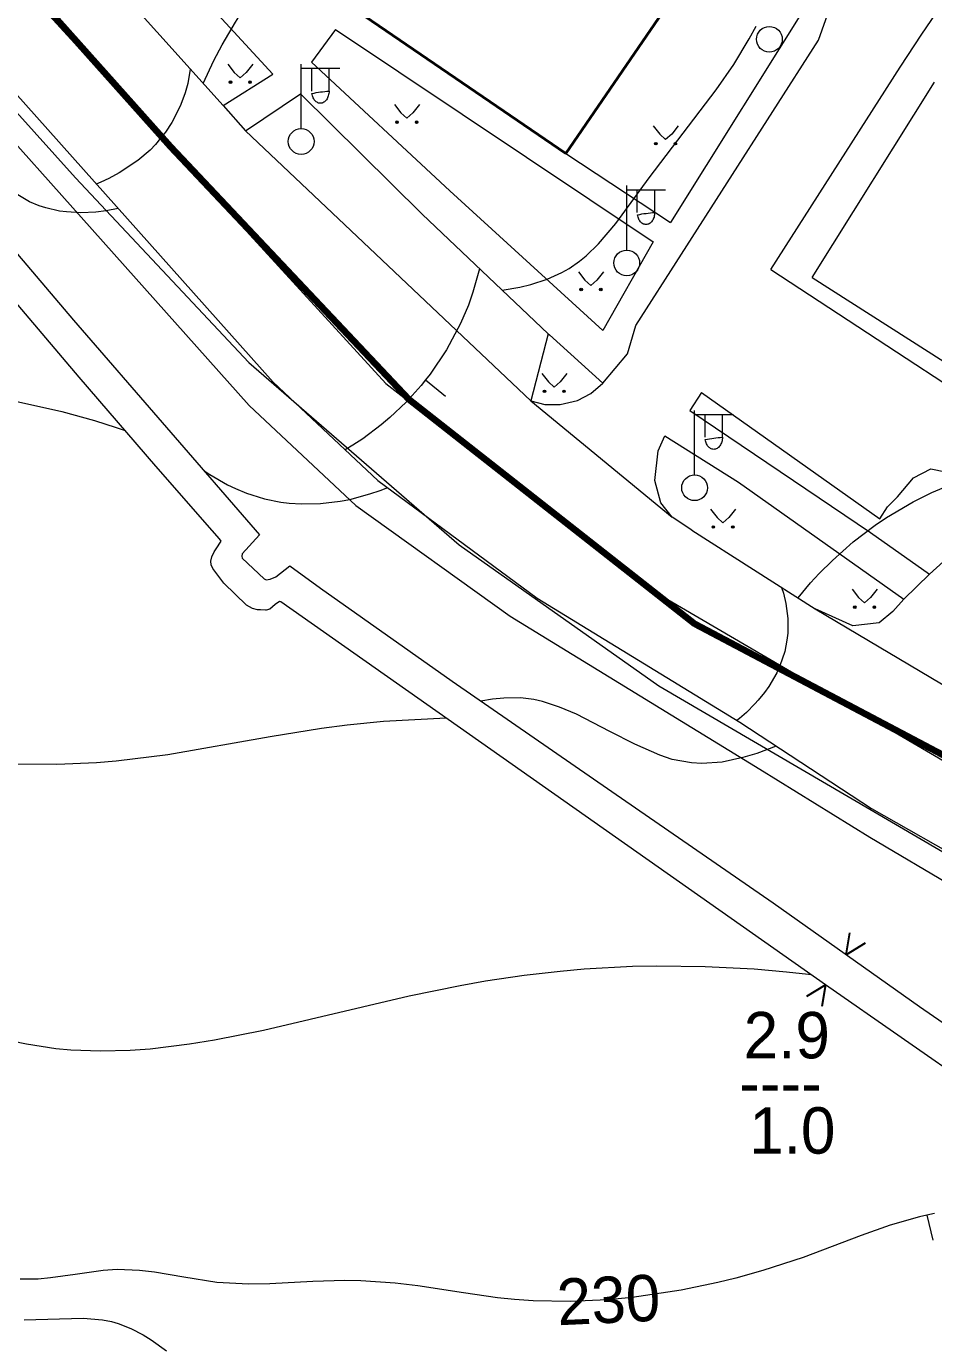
# Model space of a CAD drawing. Extents: x 1000 to 4000, y -5000 to -1000.
# Drawn here: x 1352 to 1422.5, y -4625.9 to -4523.5 of the extents above; entities that cross this region are included whole.
import ezdxf
from ezdxf.enums import TextEntityAlignment as Align

# ---------------------------------------------------------------- set-up
doc = ezdxf.new("R2010")
doc.units = 0
doc.header["$MEASUREMENT"] = 0
for name, color, linetype in [('границы команд_1', 10, 'CONTINUOUS'), ('СЛОЙ_24', 7, 'CONTINUOUS'), ('СЛОЙ_3', 7, 'CONTINUOUS'), ('СЛОЙ_31', 7, 'CONTINUOUS'), ('СЛОЙ_34', 7, 'CONTINUOUS'), ('СЛОЙ_41', 7, 'CONTINUOUS'), ('СЛОЙ_44', 7, 'CONTINUOUS'), ('СЛОЙ_50', 7, 'CONTINUOUS'), ('СЛОЙ_51', 7, 'CONTINUOUS'), ('СЛОЙ_52', 7, 'CONTINUOUS'), ('СЛОЙ_6', 7, 'CONTINUOUS')]:
    doc.layers.add(name, color=color, linetype=linetype)
doc.styles.add('STYLE-CHAR_FAST_FONT', font='CHAR_FAST_FONT.shx')

# ---------------------------------------------------------------- blocks, each defined once
blk = doc.blocks.new('238_A')
at = {"layer": 'СЛОЙ_34', "color": 254, "linetype": 'Continuous'}
for p, q in [((0, 0), (-0.74, 1.54)), ((0.68, 1.56), (0, 0))]:
    blk.add_line(p, q, dxfattribs=at)

msp = doc.modelspace()

# ---------------------------------------------------------------- linework, layer by layer
at = {"layer": 'границы команд_1', "color": 6, "lineweight": 100}
msp.add_lwpolyline([(1232.11, -4386.01), (1363.2, -4532.87), (1381.72, -4552.5), (1403.93, -4569.93), (1443.73, -4590.95), (1468.13, -4601.74), (1562.69, -4618.1), (1653.41, -4634.07), (1688.72, -4638.31), (1704.49, -4638.31), (1722.79, -4634.02), (1760.92, -4607.28), (1770.05, -4590.33), (1775.59, -4571.42), (1777.87, -4554.14), (1774.94, -4530.66), (1770.7, -4517.78), (1633.08, -4319.39), (1619.81, -4295.08), (1612.96, -4276.82), (1612.96, -4259.86)], dxfattribs=at)
at = {"layer": 'СЛОЙ_24', "color": 253, "linetype": 'Continuous', "lineweight": 0}
for p, q in [((1376.02, -4523.78), (1374.16, -4526.31)), ((1376.02, -4523.78), (1400.69, -4540.27)), ((1367.29, -4529.69), (1371.15, -4527.26)), ((1369.04, -4531.64), (1373.3, -4528.78)), ((1393.92, -4533.42), (1402.04, -4538.78))]:
    msp.add_line(p, q, dxfattribs=at)
for points in [[(1140.01, -4293.02), (1197.12, -4356.39), (1221.77, -4383.92), (1229.39, -4392.03), (1248.25, -4412.65), (1271.31, -4439.35), (1296.75, -4467.78), (1338.05, -4514.04), (1371.17, -4551.18), (1379.31, -4558.8), (1391.69, -4567.95), (1407.42, -4577.58), (1417.64, -4584.28), (1425.49, -4588.74), (1445.73, -4600.43)], [(1158.68, -4316.92), (1177.78, -4337.57), (1205.61, -4368.72), (1245.74, -4415.43), (1246.71, -4414.6), (1272, -4443.13), (1294.81, -4469.49), (1336.12, -4515.77), (1369.31, -4552.99), (1377.6, -4560.75), (1389.58, -4569.33), (1408.97, -4581.23), (1417.53, -4586.51), (1424.17, -4590.44)], [(1325.95, -4477.95), (1358.69, -4513.7), (1371.15, -4527.26)], [(1325.89, -4483.47), (1351.6, -4512.23), (1367.29, -4529.69)], [(1414.94, -4516.66), (1414.36, -4518.94), (1413.26, -4520.82), (1402.04, -4538.78)], [(1419.87, -4526.71), (1421.55, -4524.13), (1423.34, -4521.54), (1425.63, -4519.02), (1427.94, -4517.07), (1430.44, -4516.54), (1432.98, -4516.89), (1436.14, -4518.35), (1456.15, -4530.62), (1460.98, -4537.46), (1464.57, -4541.93), (1469.59, -4548.82), (1470.84, -4551.12), (1470.88, -4553.15), (1470.59, -4555.6), (1470.04, -4557.8), (1468.21, -4560.94), (1454.15, -4583.11), (1453.48, -4583.98)], [(1396.79, -4551.25), (1398.71, -4548.97), (1399.35, -4546.78), (1413.53, -4524.62), (1414.82, -4520.92), (1415.46, -4518.17)], [(1374.16, -4526.31), (1384.91, -4536.32), (1396.77, -4547.16)], [(1409.83, -4542.41), (1419.87, -4526.71)], [(1413.04, -4543.03), (1422.55, -4527.87)], [(1373.3, -4528.78), (1382.75, -4538.11), (1392.54, -4547.42)], [(1367.29, -4529.69), (1369.04, -4531.64)], [(1400.69, -4540.27), (1396.77, -4547.16)], [(1409.83, -4542.41), (1433.79, -4558.11)], [(1413.04, -4543.03), (1430.77, -4554.34)], [(1392.54, -4547.42), (1391.18, -4552.61)], [(1392.54, -4547.42), (1392.63, -4547.5), (1396.79, -4551.25)], [(1391.18, -4552.61), (1392.29, -4552.89), (1393.46, -4552.89), (1394.82, -4552.58), (1395.84, -4552.06), (1396.79, -4551.25)], [(1404.45, -4551.97), (1403.55, -4553.36), (1417.57, -4562.85), (1422.15, -4566.08)], [(1404.45, -4551.97), (1418.31, -4561.78)], [(1401.09, -4556.49), (1401.59, -4555.33)], [(1401.59, -4555.33), (1407.31, -4558.93), (1420.16, -4568.03)], [(1402.17, -4561.65), (1401.3, -4560.53), (1400.83, -4558.8), (1401.09, -4556.49)], [(1418.31, -4561.78), (1418.9, -4560.86), (1419.66, -4560.07), (1420.92, -4558.6), (1422.27, -4557.9), (1423.39, -4558.13), (1424.43, -4558.34), (1425.14, -4559.04), (1425.69, -4560.04), (1425.74, -4560.77), (1425.69, -4562.28), (1424.56, -4563.59), (1423.25, -4565.1), (1422.15, -4566.08)], [(1403.7, -4562.65), (1402.17, -4561.65)], [(1403.7, -4562.65), (1413.28, -4568.78)], [(1422.15, -4566.08), (1420.16, -4568.03)], [(1420.16, -4568.03), (1419.31, -4568.97)], [(1419.31, -4568.97), (1418.25, -4569.87), (1416.2, -4570.1), (1413.28, -4568.78)]]:
    msp.add_lwpolyline(points, dxfattribs=at)
at = {"layer": 'СЛОЙ_3', "color": 253, "linetype": 'Continuous', "lineweight": 0}
for p, q in [((1373.35, -4531.48), (1373.35, -4526.48)), ((1373.35, -4529.48), (1373.35, -4526.48)), ((1373.35, -4526.79), (1376.35, -4526.79)), ((1374.17, -4528.56), (1374.17, -4526.79)), ((1375.52, -4528.56), (1375.52, -4526.79)), ((1398.64, -4540.9), (1398.64, -4535.9)), ((1398.64, -4538.9), (1398.64, -4535.9)), ((1398.64, -4536.22), (1401.64, -4536.22)), ((1399.46, -4537.99), (1399.46, -4536.22)), ((1400.81, -4537.99), (1400.81, -4536.22)), ((1403.91, -4558.37), (1403.91, -4553.37)), ((1403.91, -4556.37), (1403.91, -4553.37)), ((1403.91, -4553.68), (1406.91, -4553.68)), ((1404.73, -4555.45), (1404.73, -4553.68)), ((1406.07, -4555.45), (1406.07, -4553.68))]:
    msp.add_line(p, q, dxfattribs=at)
for points in [[(1375.52, -4528.56, -0.035191), (1375.5, -4528.75, -0.036545), (1375.46, -4528.92, -0.03934), (1375.4, -4529.09, -0.0437), (1375.32, -4529.23, -0.049642), (1375.22, -4529.35, -0.056748), (1375.1, -4529.43, -0.0637), (1374.97, -4529.49, -0.068204), (1374.84, -4529.5, -0.068204), (1374.71, -4529.49, -0.0637), (1374.59, -4529.43, -0.056748), (1374.47, -4529.35, -0.049642), (1374.37, -4529.23, -0.0437), (1374.29, -4529.09, -0.03934), (1374.22, -4528.92, -0.036545), (1374.19, -4528.75, -0.035191)], [(1400.81, -4537.99, -0.035191), (1400.79, -4538.17, -0.036545), (1400.76, -4538.35, -0.03934), (1400.69, -4538.51, -0.0437), (1400.61, -4538.65, -0.049642), (1400.51, -4538.77, -0.056748), (1400.39, -4538.86, -0.0637), (1400.27, -4538.91, -0.068204), (1400.14, -4538.93, -0.068204), (1400.01, -4538.91, -0.0637), (1399.88, -4538.86, -0.056748), (1399.76, -4538.77, -0.049642), (1399.66, -4538.65, -0.0437), (1399.58, -4538.51, -0.03934), (1399.52, -4538.35, -0.036545), (1399.48, -4538.17, -0.035191)], [(1406.07, -4555.45, -0.035191), (1406.06, -4555.63, -0.036545), (1406.02, -4555.81, -0.03934), (1405.96, -4555.97, -0.0437), (1405.87, -4556.11, -0.049642), (1405.77, -4556.23, -0.056748), (1405.65, -4556.32, -0.0637), (1405.53, -4556.37, -0.068204), (1405.4, -4556.39, -0.068204), (1405.27, -4556.37, -0.0637), (1405.14, -4556.32, -0.056748), (1405.03, -4556.23, -0.049642), (1404.92, -4556.11, -0.0437), (1404.84, -4555.97, -0.03934), (1404.78, -4555.81, -0.036545), (1404.74, -4555.63, -0.035191)]]:
    msp.add_lwpolyline(points, format="xyb", close=True, dxfattribs=at)
for centre in [(1409.72, -4524.54), (1373.35, -4532.48), (1398.64, -4541.91), (1403.91, -4559.37)]:
    msp.add_circle(centre, 1, dxfattribs=at)
at = {"layer": 'СЛОЙ_31', "color": 253, "linetype": 'Continuous', "lineweight": 0}
for points in [[(1343.76, -4532.35), (1355.67, -4546.35), (1370.12, -4563.02), (1368.77, -4564.49), (1368.73, -4564.67), (1368.77, -4564.84), (1370.48, -4566.45), (1370.64, -4566.51), (1370.95, -4566.47), (1371.38, -4566.28), (1372.46, -4565.43), (1374.84, -4567.16), (1385.07, -4574.39), (1397.47, -4582.95), (1410, -4591.61), (1421.38, -4599.66), (1430.3, -4605.81), (1431.84, -4606.79), (1432.98, -4607.61), (1441.94, -4613.87), (1445.83, -4616.64), (1452.89, -4621.57)], [(1431.7, -4610.25), (1414.08, -4597.98), (1371.78, -4568.23), (1371.68, -4568.2), (1371.33, -4568.44), (1370.93, -4568.8), (1370.64, -4568.87), (1370.57, -4568.87), (1370.19, -4568.86), (1369.95, -4568.84), (1369.56, -4568.75), (1369.11, -4568.49), (1367.34, -4566.79), (1366.48, -4565.64), (1366.35, -4565.35), (1366.33, -4565.06), (1366.4, -4564.73), (1366.6, -4564.34), (1366.74, -4564.12), (1367.14, -4563.52), (1367.01, -4563.34), (1366.45, -4562.69), (1362.07, -4557.69), (1356.11, -4550.79), (1350.37, -4544.01)]]:
    msp.add_lwpolyline(points, dxfattribs=at)
at = {"layer": 'СЛОЙ_41', "color": 253, "linetype": 'Continuous', "lineweight": 0}
for p, q in [((1367.65, -4526.48), (1368.16, -4527.13)), ((1368.16, -4527.13), (1368.62, -4527.54)), ((1369.09, -4527.13), (1368.62, -4527.54)), ((1369.6, -4526.48), (1369.09, -4527.13)), ((1380.59, -4529.6), (1381.1, -4530.25)), ((1381.1, -4530.25), (1381.56, -4530.66)), ((1382.03, -4530.25), (1381.56, -4530.66)), ((1382.54, -4529.6), (1382.03, -4530.25)), ((1400.69, -4531.26), (1401.2, -4531.91)), ((1402.64, -4531.26), (1402.13, -4531.91)), ((1401.2, -4531.91), (1401.66, -4532.32)), ((1402.13, -4531.91), (1401.66, -4532.32)), ((1394.88, -4542.59), (1395.39, -4543.24)), ((1395.39, -4543.24), (1395.85, -4543.65)), ((1396.32, -4543.24), (1395.85, -4543.65)), ((1396.83, -4542.59), (1396.32, -4543.24)), ((1392.04, -4550.49), (1392.55, -4551.14)), ((1393.98, -4550.49), (1393.47, -4551.14)), ((1392.55, -4551.14), (1393.01, -4551.55)), ((1393.47, -4551.14), (1393.01, -4551.55)), ((1405.14, -4561.03), (1405.65, -4561.68)), ((1405.65, -4561.68), (1406.11, -4562.09)), ((1406.58, -4561.68), (1406.11, -4562.09)), ((1407.09, -4561.03), (1406.58, -4561.68)), ((1416.14, -4567.25), (1416.65, -4567.9)), ((1416.65, -4567.9), (1417.11, -4568.31)), ((1417.58, -4567.9), (1417.11, -4568.31)), ((1418.09, -4567.25), (1417.58, -4567.9))]:
    msp.add_line(p, q, dxfattribs=at)
for centre in [(1367.86, -4527.87), (1369.38, -4527.87), (1380.8, -4530.98), (1382.32, -4530.98), (1400.9, -4532.64), (1402.42, -4532.64), (1395.1, -4543.97), (1396.62, -4543.97), (1392.25, -4551.88), (1393.77, -4551.88), (1405.36, -4562.42), (1406.88, -4562.42), (1416.35, -4568.64), (1417.87, -4568.64)]:
    msp.add_circle(centre, 0.0976, dxfattribs=at)
for points in [[(1367.78, -4527.92), (1367.77, -4527.83), (1367.78, -4527.81)], [(1367.77, -4527.91), (1367.77, -4527.85), (1367.77, -4527.83)], [(1367.77, -4527.91), (1367.77, -4527.83), (1367.78, -4527.92)], [(1367.77, -4527.89), (1367.77, -4527.87), (1367.77, -4527.85)], [(1367.77, -4527.89), (1367.77, -4527.85), (1367.77, -4527.91)], [(1367.79, -4527.94), (1367.78, -4527.81), (1367.79, -4527.8)], [(1367.78, -4527.92), (1367.78, -4527.81), (1367.79, -4527.94)], [(1367.81, -4527.95), (1367.79, -4527.8), (1367.81, -4527.79)], [(1367.79, -4527.94), (1367.79, -4527.8), (1367.81, -4527.95)], [(1367.83, -4527.96), (1367.81, -4527.79), (1367.83, -4527.78)], [(1367.81, -4527.95), (1367.81, -4527.79), (1367.83, -4527.96)], [(1367.84, -4527.96), (1367.83, -4527.78), (1367.84, -4527.77)], [(1367.83, -4527.96), (1367.83, -4527.78), (1367.84, -4527.96)], [(1367.84, -4527.96), (1367.84, -4527.77), (1367.86, -4527.97)], [(1367.86, -4527.97), (1367.84, -4527.77), (1367.86, -4527.77)], [(1369.3, -4527.92), (1369.29, -4527.83), (1369.3, -4527.81)], [(1369.29, -4527.91), (1369.29, -4527.85), (1369.29, -4527.83)], [(1369.29, -4527.91), (1369.29, -4527.83), (1369.3, -4527.92)], [(1369.29, -4527.89), (1369.29, -4527.87), (1369.29, -4527.85)], [(1369.29, -4527.89), (1369.29, -4527.85), (1369.29, -4527.91)], [(1369.32, -4527.94), (1369.3, -4527.81), (1369.32, -4527.8)], [(1369.3, -4527.92), (1369.3, -4527.81), (1369.32, -4527.94)], [(1369.33, -4527.95), (1369.32, -4527.8), (1369.33, -4527.79)], [(1369.32, -4527.94), (1369.32, -4527.8), (1369.33, -4527.95)], [(1369.35, -4527.96), (1369.33, -4527.79), (1369.35, -4527.78)], [(1369.33, -4527.95), (1369.33, -4527.79), (1369.35, -4527.96)], [(1369.37, -4527.96), (1369.35, -4527.78), (1369.37, -4527.77)], [(1369.35, -4527.96), (1369.35, -4527.78), (1369.37, -4527.96)], [(1369.37, -4527.96), (1369.37, -4527.77), (1369.38, -4527.97)], [(1369.38, -4527.97), (1369.37, -4527.77), (1369.38, -4527.77)], [(1380.71, -4531.02), (1380.7, -4530.97), (1380.71, -4530.95)], [(1380.7, -4531), (1380.7, -4530.98), (1380.7, -4530.97)], [(1380.7, -4531), (1380.7, -4530.97), (1380.71, -4531.02)], [(1380.72, -4531.04), (1380.71, -4530.95), (1380.72, -4530.93)], [(1380.71, -4531.02), (1380.71, -4530.95), (1380.72, -4531.04)], [(1380.73, -4531.05), (1380.72, -4530.93), (1380.73, -4530.92)], [(1380.72, -4531.04), (1380.72, -4530.93), (1380.73, -4531.05)], [(1380.75, -4531.07), (1380.73, -4530.92), (1380.75, -4530.9)], [(1380.73, -4531.05), (1380.73, -4530.92), (1380.75, -4531.07)], [(1380.76, -4531.08), (1380.75, -4530.9), (1380.76, -4530.89)], [(1380.75, -4531.07), (1380.75, -4530.9), (1380.76, -4531.08)], [(1380.76, -4531.08), (1380.76, -4530.89), (1380.78, -4531.08)], [(1380.78, -4531.08), (1380.76, -4530.89), (1380.78, -4530.89)], [(1380.78, -4531.08), (1380.78, -4530.89), (1380.8, -4531.08)], [(1380.8, -4531.08), (1380.78, -4530.89), (1380.8, -4530.89)], [(1382.23, -4531), (1382.22, -4530.98), (1382.23, -4530.97)], [(1382.24, -4531.04), (1382.23, -4530.95), (1382.24, -4530.93)], [(1382.23, -4531.02), (1382.23, -4530.97), (1382.23, -4530.95)], [(1382.23, -4531.02), (1382.23, -4530.95), (1382.24, -4531.04)], [(1382.23, -4531), (1382.23, -4530.97), (1382.23, -4531.02)], [(1382.25, -4531.05), (1382.24, -4530.93), (1382.25, -4530.92)], [(1382.24, -4531.04), (1382.24, -4530.93), (1382.25, -4531.05)], [(1382.27, -4531.07), (1382.25, -4530.92), (1382.27, -4530.9)], [(1382.25, -4531.05), (1382.25, -4530.92), (1382.27, -4531.07)], [(1382.28, -4531.08), (1382.27, -4530.9), (1382.28, -4530.89)], [(1382.27, -4531.07), (1382.27, -4530.9), (1382.28, -4531.08)], [(1382.28, -4531.08), (1382.28, -4530.89), (1382.3, -4531.08)], [(1382.3, -4531.08), (1382.28, -4530.89), (1382.3, -4530.89)], [(1382.3, -4531.08), (1382.3, -4530.89), (1382.32, -4531.08)], [(1382.32, -4531.08), (1382.3, -4530.89), (1382.32, -4530.89)], [(1400.82, -4532.7), (1400.81, -4532.61), (1400.82, -4532.59)], [(1400.81, -4532.68), (1400.81, -4532.62), (1400.81, -4532.61)], [(1400.81, -4532.68), (1400.81, -4532.61), (1400.82, -4532.7)], [(1400.81, -4532.66), (1400.81, -4532.64), (1400.81, -4532.62)], [(1400.81, -4532.66), (1400.81, -4532.62), (1400.81, -4532.68)], [(1400.83, -4532.71), (1400.82, -4532.59), (1400.83, -4532.57)], [(1400.82, -4532.7), (1400.82, -4532.59), (1400.83, -4532.71)], [(1400.85, -4532.73), (1400.83, -4532.57), (1400.85, -4532.56)], [(1400.83, -4532.71), (1400.83, -4532.57), (1400.85, -4532.73)], [(1400.87, -4532.73), (1400.85, -4532.56), (1400.87, -4532.55)], [(1400.85, -4532.73), (1400.85, -4532.56), (1400.87, -4532.73)], [(1400.87, -4532.73), (1400.87, -4532.55), (1400.88, -4532.74)], [(1400.88, -4532.74), (1400.87, -4532.55), (1400.88, -4532.55)], [(1400.88, -4532.74), (1400.88, -4532.55), (1400.9, -4532.74)], [(1400.9, -4532.74), (1400.88, -4532.55), (1400.9, -4532.55)], [(1402.34, -4532.7), (1402.33, -4532.61), (1402.34, -4532.59)], [(1402.33, -4532.68), (1402.33, -4532.62), (1402.33, -4532.61)], [(1402.33, -4532.68), (1402.33, -4532.61), (1402.34, -4532.7)], [(1402.33, -4532.66), (1402.33, -4532.64), (1402.33, -4532.62)], [(1402.33, -4532.66), (1402.33, -4532.62), (1402.33, -4532.68)], [(1402.36, -4532.71), (1402.34, -4532.59), (1402.36, -4532.57)], [(1402.34, -4532.7), (1402.34, -4532.59), (1402.36, -4532.71)], [(1402.37, -4532.73), (1402.36, -4532.57), (1402.37, -4532.56)], [(1402.36, -4532.71), (1402.36, -4532.57), (1402.37, -4532.73)], [(1402.39, -4532.73), (1402.37, -4532.56), (1402.39, -4532.55)], [(1402.37, -4532.73), (1402.37, -4532.56), (1402.39, -4532.73)], [(1402.39, -4532.73), (1402.39, -4532.55), (1402.41, -4532.74)], [(1402.41, -4532.74), (1402.39, -4532.55), (1402.41, -4532.55)], [(1402.41, -4532.74), (1402.41, -4532.55), (1402.42, -4532.74)], [(1402.42, -4532.74), (1402.41, -4532.55), (1402.42, -4532.55)], [(1395.01, -4544.01), (1395, -4543.95), (1395.01, -4543.94)], [(1395, -4543.99), (1395, -4543.97), (1395, -4543.95)], [(1395, -4543.99), (1395, -4543.95), (1395.01, -4544.01)], [(1395.03, -4544.04), (1395.01, -4543.92), (1395.03, -4543.9)], [(1395.01, -4544.03), (1395.01, -4543.94), (1395.01, -4543.92)], [(1395.01, -4544.03), (1395.01, -4543.92), (1395.03, -4544.04)], [(1395.01, -4544.01), (1395.01, -4543.94), (1395.01, -4544.03)], [(1395.04, -4544.06), (1395.03, -4543.9), (1395.04, -4543.89)], [(1395.03, -4544.04), (1395.03, -4543.9), (1395.04, -4544.06)], [(1395.06, -4544.06), (1395.04, -4543.89), (1395.06, -4543.88)], [(1395.04, -4544.06), (1395.04, -4543.89), (1395.06, -4544.06)], [(1395.06, -4544.06), (1395.06, -4543.88), (1395.08, -4544.07)], [(1395.08, -4544.07), (1395.06, -4543.88), (1395.08, -4543.88)], [(1395.08, -4544.07), (1395.08, -4543.88), (1395.1, -4544.07)], [(1395.1, -4544.07), (1395.08, -4543.88), (1395.1, -4543.88)], [(1396.53, -4544.01), (1396.52, -4543.95), (1396.53, -4543.94)], [(1396.52, -4543.99), (1396.52, -4543.97), (1396.52, -4543.95)], [(1396.52, -4543.99), (1396.52, -4543.95), (1396.53, -4544.01)], [(1396.54, -4544.03), (1396.53, -4543.94), (1396.54, -4543.92)], [(1396.53, -4544.01), (1396.53, -4543.94), (1396.54, -4544.03)], [(1396.55, -4544.04), (1396.54, -4543.92), (1396.55, -4543.9)], [(1396.54, -4544.03), (1396.54, -4543.92), (1396.55, -4544.04)], [(1396.56, -4544.06), (1396.55, -4543.9), (1396.56, -4543.89)], [(1396.55, -4544.04), (1396.55, -4543.9), (1396.56, -4544.06)], [(1396.58, -4544.06), (1396.56, -4543.89), (1396.58, -4543.88)], [(1396.56, -4544.06), (1396.56, -4543.89), (1396.58, -4544.06)], [(1396.58, -4544.06), (1396.58, -4543.88), (1396.6, -4544.07)], [(1396.6, -4544.07), (1396.58, -4543.88), (1396.6, -4543.88)], [(1396.6, -4544.07), (1396.6, -4543.88), (1396.62, -4544.07)], [(1396.62, -4544.07), (1396.6, -4543.88), (1396.62, -4543.88)], [(1392.21, -4551.97), (1392.19, -4551.79), (1392.21, -4551.78)], [(1392.21, -4551.97), (1392.21, -4551.78), (1392.23, -4551.97)], [(1392.23, -4551.97), (1392.21, -4551.78), (1392.23, -4551.78)], [(1392.23, -4551.97), (1392.23, -4551.78), (1392.25, -4551.97)], [(1392.25, -4551.97), (1392.23, -4551.78), (1392.25, -4551.78)], [(1393.73, -4551.97), (1393.72, -4551.79), (1393.73, -4551.78)], [(1393.73, -4551.97), (1393.73, -4551.78), (1393.75, -4551.97)], [(1393.75, -4551.97), (1393.73, -4551.78), (1393.75, -4551.78)], [(1393.75, -4551.97), (1393.75, -4551.78), (1393.77, -4551.97)], [(1393.77, -4551.97), (1393.75, -4551.78), (1393.77, -4551.78)], [(1392.16, -4551.91), (1392.15, -4551.86), (1392.16, -4551.84)], [(1392.15, -4551.89), (1392.15, -4551.88), (1392.15, -4551.86)], [(1392.15, -4551.89), (1392.15, -4551.86), (1392.16, -4551.91)], [(1392.17, -4551.93), (1392.16, -4551.84), (1392.17, -4551.82)], [(1392.16, -4551.91), (1392.16, -4551.84), (1392.17, -4551.93)], [(1392.18, -4551.94), (1392.17, -4551.82), (1392.18, -4551.81)], [(1392.17, -4551.93), (1392.17, -4551.82), (1392.18, -4551.94)], [(1392.19, -4551.96), (1392.18, -4551.81), (1392.19, -4551.79)], [(1392.18, -4551.94), (1392.18, -4551.81), (1392.19, -4551.96)], [(1392.19, -4551.96), (1392.19, -4551.79), (1392.21, -4551.97)], [(1393.68, -4551.91), (1393.67, -4551.86), (1393.68, -4551.84)], [(1393.67, -4551.89), (1393.67, -4551.88), (1393.67, -4551.86)], [(1393.67, -4551.89), (1393.67, -4551.86), (1393.68, -4551.91)], [(1393.69, -4551.93), (1393.68, -4551.84), (1393.69, -4551.82)], [(1393.68, -4551.91), (1393.68, -4551.84), (1393.69, -4551.93)], [(1393.7, -4551.94), (1393.69, -4551.82), (1393.7, -4551.81)], [(1393.69, -4551.93), (1393.69, -4551.82), (1393.7, -4551.94)], [(1393.72, -4551.96), (1393.7, -4551.81), (1393.72, -4551.79)], [(1393.7, -4551.94), (1393.7, -4551.81), (1393.72, -4551.96)], [(1393.72, -4551.96), (1393.72, -4551.79), (1393.73, -4551.97)], [(1405.27, -4562.46), (1405.26, -4562.4), (1405.27, -4562.38)], [(1405.26, -4562.44), (1405.26, -4562.42), (1405.26, -4562.4)], [(1405.26, -4562.44), (1405.26, -4562.4), (1405.27, -4562.46)], [(1405.29, -4562.49), (1405.27, -4562.36), (1405.29, -4562.35)], [(1405.27, -4562.47), (1405.27, -4562.38), (1405.27, -4562.36)], [(1405.27, -4562.47), (1405.27, -4562.36), (1405.29, -4562.49)], [(1405.27, -4562.46), (1405.27, -4562.38), (1405.27, -4562.47)], [(1405.3, -4562.5), (1405.29, -4562.35), (1405.3, -4562.34)], [(1405.29, -4562.49), (1405.29, -4562.35), (1405.3, -4562.5)], [(1405.32, -4562.51), (1405.3, -4562.34), (1405.32, -4562.33)], [(1405.3, -4562.5), (1405.3, -4562.34), (1405.32, -4562.51)], [(1405.34, -4562.51), (1405.32, -4562.33), (1405.34, -4562.32)], [(1405.32, -4562.51), (1405.32, -4562.33), (1405.34, -4562.51)], [(1405.34, -4562.51), (1405.34, -4562.32), (1405.36, -4562.52)], [(1405.36, -4562.52), (1405.34, -4562.32), (1405.36, -4562.32)], [(1406.79, -4562.46), (1406.78, -4562.4), (1406.79, -4562.38)], [(1406.78, -4562.44), (1406.78, -4562.42), (1406.78, -4562.4)], [(1406.78, -4562.44), (1406.78, -4562.4), (1406.79, -4562.46)], [(1406.8, -4562.47), (1406.79, -4562.38), (1406.8, -4562.36)], [(1406.79, -4562.46), (1406.79, -4562.38), (1406.8, -4562.47)], [(1406.81, -4562.49), (1406.8, -4562.36), (1406.81, -4562.35)], [(1406.8, -4562.47), (1406.8, -4562.36), (1406.81, -4562.49)], [(1406.82, -4562.5), (1406.81, -4562.35), (1406.82, -4562.34)], [(1406.81, -4562.49), (1406.81, -4562.35), (1406.82, -4562.5)], [(1406.84, -4562.51), (1406.82, -4562.34), (1406.84, -4562.33)], [(1406.82, -4562.5), (1406.82, -4562.34), (1406.84, -4562.51)], [(1406.86, -4562.51), (1406.84, -4562.33), (1406.86, -4562.32)], [(1406.84, -4562.51), (1406.84, -4562.33), (1406.86, -4562.51)], [(1406.86, -4562.51), (1406.86, -4562.32), (1406.88, -4562.52)], [(1406.88, -4562.52), (1406.86, -4562.32), (1406.88, -4562.32)], [(1416.26, -4568.66), (1416.25, -4568.64), (1416.26, -4568.62)], [(1416.27, -4568.69), (1416.26, -4568.6), (1416.27, -4568.58)], [(1416.26, -4568.68), (1416.26, -4568.62), (1416.26, -4568.6)], [(1416.26, -4568.68), (1416.26, -4568.6), (1416.27, -4568.69)], [(1416.26, -4568.66), (1416.26, -4568.62), (1416.26, -4568.68)], [(1416.28, -4568.71), (1416.27, -4568.58), (1416.28, -4568.57)], [(1416.27, -4568.69), (1416.27, -4568.58), (1416.28, -4568.71)], [(1416.3, -4568.72), (1416.28, -4568.57), (1416.3, -4568.56)], [(1416.28, -4568.71), (1416.28, -4568.57), (1416.3, -4568.72)], [(1416.32, -4568.73), (1416.3, -4568.56), (1416.32, -4568.55)], [(1416.3, -4568.72), (1416.3, -4568.56), (1416.32, -4568.73)], [(1416.33, -4568.73), (1416.32, -4568.55), (1416.33, -4568.54)], [(1416.32, -4568.73), (1416.32, -4568.55), (1416.33, -4568.73)], [(1416.33, -4568.73), (1416.33, -4568.54), (1416.35, -4568.74)], [(1416.35, -4568.74), (1416.33, -4568.54), (1416.35, -4568.54)], [(1417.79, -4568.69), (1417.78, -4568.6), (1417.79, -4568.58)], [(1417.78, -4568.68), (1417.78, -4568.62), (1417.78, -4568.6)], [(1417.78, -4568.68), (1417.78, -4568.6), (1417.79, -4568.69)], [(1417.78, -4568.66), (1417.78, -4568.64), (1417.78, -4568.62)], [(1417.78, -4568.66), (1417.78, -4568.62), (1417.78, -4568.68)], [(1417.8, -4568.71), (1417.79, -4568.58), (1417.8, -4568.57)], [(1417.79, -4568.69), (1417.79, -4568.58), (1417.8, -4568.71)], [(1417.82, -4568.72), (1417.8, -4568.57), (1417.82, -4568.56)], [(1417.8, -4568.71), (1417.8, -4568.57), (1417.82, -4568.72)], [(1417.84, -4568.73), (1417.82, -4568.56), (1417.84, -4568.55)], [(1417.82, -4568.72), (1417.82, -4568.56), (1417.84, -4568.73)], [(1417.85, -4568.73), (1417.84, -4568.55), (1417.85, -4568.54)], [(1417.84, -4568.73), (1417.84, -4568.55), (1417.85, -4568.73)], [(1417.85, -4568.73), (1417.85, -4568.54), (1417.87, -4568.74)], [(1417.87, -4568.74), (1417.85, -4568.54), (1417.87, -4568.54)]]:
    msp.add_solid(points, dxfattribs=at)
at = {"layer": 'СЛОЙ_41', "color": 253, "linetype": 'Continuous', "lineweight": 0, "extrusion": (0, 0, -1)}
for points in [[(-1367.86, -4527.97), (-1367.86, -4527.77), (-1367.88, -4527.96)], [(-1367.88, -4527.96), (-1367.86, -4527.77), (-1367.88, -4527.77)], [(-1367.88, -4527.96), (-1367.88, -4527.77), (-1367.9, -4527.96)], [(-1367.9, -4527.96), (-1367.88, -4527.77), (-1367.9, -4527.78)], [(-1367.9, -4527.96), (-1367.9, -4527.78), (-1367.92, -4527.95)], [(-1367.92, -4527.95), (-1367.9, -4527.78), (-1367.92, -4527.79)], [(-1367.92, -4527.95), (-1367.92, -4527.79), (-1367.93, -4527.94)], [(-1367.93, -4527.94), (-1367.92, -4527.79), (-1367.93, -4527.8)], [(-1367.93, -4527.94), (-1367.93, -4527.8), (-1367.94, -4527.92)], [(-1367.94, -4527.92), (-1367.93, -4527.8), (-1367.94, -4527.81)], [(-1367.94, -4527.92), (-1367.94, -4527.81), (-1367.95, -4527.91)], [(-1367.95, -4527.91), (-1367.94, -4527.81), (-1367.95, -4527.83)], [(-1367.95, -4527.91), (-1367.95, -4527.83), (-1367.96, -4527.89)], [(-1367.96, -4527.89), (-1367.95, -4527.83), (-1367.96, -4527.85)], [(-1367.96, -4527.89), (-1367.96, -4527.85), (-1367.96, -4527.87)], [(-1369.38, -4527.97), (-1369.38, -4527.77), (-1369.4, -4527.96)], [(-1369.4, -4527.96), (-1369.38, -4527.77), (-1369.4, -4527.77)], [(-1369.4, -4527.96), (-1369.4, -4527.77), (-1369.42, -4527.96)], [(-1369.42, -4527.96), (-1369.4, -4527.77), (-1369.42, -4527.78)], [(-1369.42, -4527.96), (-1369.42, -4527.78), (-1369.44, -4527.95)], [(-1369.44, -4527.95), (-1369.42, -4527.78), (-1369.44, -4527.79)], [(-1369.44, -4527.95), (-1369.44, -4527.79), (-1369.45, -4527.94)], [(-1369.45, -4527.94), (-1369.44, -4527.79), (-1369.45, -4527.8)], [(-1369.45, -4527.94), (-1369.45, -4527.8), (-1369.47, -4527.92)], [(-1369.47, -4527.92), (-1369.45, -4527.8), (-1369.47, -4527.81)], [(-1369.47, -4527.92), (-1369.47, -4527.81), (-1369.47, -4527.91)], [(-1369.47, -4527.91), (-1369.47, -4527.81), (-1369.47, -4527.83)], [(-1369.47, -4527.91), (-1369.47, -4527.83), (-1369.48, -4527.89)], [(-1369.48, -4527.89), (-1369.47, -4527.83), (-1369.48, -4527.85)], [(-1369.48, -4527.89), (-1369.48, -4527.85), (-1369.48, -4527.87)], [(-1380.8, -4531.08), (-1380.8, -4530.89), (-1380.82, -4531.08)], [(-1380.82, -4531.08), (-1380.8, -4530.89), (-1380.82, -4530.89)], [(-1380.82, -4531.08), (-1380.82, -4530.89), (-1380.84, -4531.08)], [(-1380.84, -4531.08), (-1380.82, -4530.89), (-1380.84, -4530.89)], [(-1380.84, -4531.08), (-1380.84, -4530.89), (-1380.85, -4531.07)], [(-1380.85, -4531.07), (-1380.84, -4530.89), (-1380.85, -4530.9)], [(-1380.85, -4531.07), (-1380.85, -4530.9), (-1380.87, -4531.05)], [(-1380.87, -4531.05), (-1380.85, -4530.9), (-1380.87, -4530.92)], [(-1380.87, -4531.05), (-1380.87, -4530.92), (-1380.88, -4531.04)], [(-1380.88, -4531.04), (-1380.87, -4530.92), (-1380.88, -4530.93)], [(-1380.88, -4531.04), (-1380.88, -4530.93), (-1380.89, -4531.02)], [(-1380.89, -4531.02), (-1380.88, -4530.93), (-1380.89, -4530.95)], [(-1380.89, -4531.02), (-1380.89, -4530.95), (-1380.9, -4531)], [(-1380.9, -4531), (-1380.89, -4530.95), (-1380.9, -4530.97)], [(-1380.9, -4531), (-1380.9, -4530.97), (-1380.9, -4530.98)], [(-1382.32, -4531.08), (-1382.32, -4530.89), (-1382.34, -4531.08)], [(-1382.34, -4531.08), (-1382.32, -4530.89), (-1382.34, -4530.89)], [(-1382.34, -4531.08), (-1382.34, -4530.89), (-1382.36, -4531.08)], [(-1382.36, -4531.08), (-1382.34, -4530.89), (-1382.36, -4530.89)], [(-1382.36, -4531.08), (-1382.36, -4530.89), (-1382.38, -4531.07)], [(-1382.38, -4531.07), (-1382.36, -4530.89), (-1382.38, -4530.9)], [(-1382.38, -4531.07), (-1382.38, -4530.9), (-1382.39, -4531.05)], [(-1382.39, -4531.05), (-1382.38, -4530.9), (-1382.39, -4530.92)], [(-1382.39, -4531.05), (-1382.39, -4530.92), (-1382.4, -4531.04)], [(-1382.4, -4531.04), (-1382.39, -4530.92), (-1382.4, -4530.93)], [(-1382.4, -4531.04), (-1382.4, -4530.93), (-1382.41, -4531.02)], [(-1382.41, -4531.02), (-1382.4, -4530.93), (-1382.41, -4530.95)], [(-1382.41, -4531.02), (-1382.41, -4530.95), (-1382.42, -4531)], [(-1382.42, -4531), (-1382.41, -4530.95), (-1382.42, -4530.97)], [(-1382.42, -4531), (-1382.42, -4530.97), (-1382.42, -4530.98)], [(-1400.9, -4532.74), (-1400.9, -4532.55), (-1400.92, -4532.74)], [(-1400.92, -4532.74), (-1400.9, -4532.55), (-1400.92, -4532.55)], [(-1400.92, -4532.74), (-1400.92, -4532.55), (-1400.94, -4532.73)], [(-1400.94, -4532.73), (-1400.92, -4532.55), (-1400.94, -4532.55)], [(-1400.94, -4532.73), (-1400.94, -4532.55), (-1400.96, -4532.73)], [(-1400.96, -4532.73), (-1400.94, -4532.55), (-1400.96, -4532.56)], [(-1400.96, -4532.73), (-1400.96, -4532.56), (-1400.97, -4532.71)], [(-1400.97, -4532.71), (-1400.96, -4532.56), (-1400.97, -4532.57)], [(-1400.97, -4532.71), (-1400.97, -4532.57), (-1400.98, -4532.7)], [(-1400.98, -4532.7), (-1400.97, -4532.57), (-1400.98, -4532.59)], [(-1400.98, -4532.7), (-1400.98, -4532.59), (-1400.99, -4532.68)], [(-1400.99, -4532.68), (-1400.98, -4532.59), (-1400.99, -4532.61)], [(-1400.99, -4532.68), (-1400.99, -4532.61), (-1401, -4532.66)], [(-1401, -4532.66), (-1400.99, -4532.61), (-1401, -4532.62)], [(-1401, -4532.66), (-1401, -4532.62), (-1401, -4532.64)], [(-1402.42, -4532.74), (-1402.42, -4532.55), (-1402.44, -4532.74)], [(-1402.44, -4532.74), (-1402.42, -4532.55), (-1402.44, -4532.55)], [(-1402.44, -4532.74), (-1402.44, -4532.55), (-1402.46, -4532.73)], [(-1402.46, -4532.73), (-1402.44, -4532.55), (-1402.46, -4532.55)], [(-1402.46, -4532.73), (-1402.46, -4532.55), (-1402.48, -4532.73)], [(-1402.48, -4532.73), (-1402.46, -4532.55), (-1402.48, -4532.56)], [(-1402.48, -4532.73), (-1402.48, -4532.56), (-1402.49, -4532.71)], [(-1402.49, -4532.71), (-1402.48, -4532.56), (-1402.49, -4532.57)], [(-1402.49, -4532.71), (-1402.49, -4532.57), (-1402.51, -4532.7)], [(-1402.51, -4532.7), (-1402.49, -4532.57), (-1402.51, -4532.59)], [(-1402.51, -4532.7), (-1402.51, -4532.59), (-1402.51, -4532.68)], [(-1402.51, -4532.68), (-1402.51, -4532.59), (-1402.51, -4532.61)], [(-1402.51, -4532.68), (-1402.51, -4532.61), (-1402.52, -4532.66)], [(-1402.52, -4532.66), (-1402.51, -4532.61), (-1402.52, -4532.62)], [(-1402.52, -4532.66), (-1402.52, -4532.62), (-1402.52, -4532.64)], [(-1395.1, -4544.07), (-1395.1, -4543.88), (-1395.11, -4544.07)], [(-1395.11, -4544.07), (-1395.1, -4543.88), (-1395.11, -4543.88)], [(-1395.11, -4544.07), (-1395.11, -4543.88), (-1395.13, -4544.06)], [(-1395.13, -4544.06), (-1395.11, -4543.88), (-1395.13, -4543.88)], [(-1395.13, -4544.06), (-1395.13, -4543.88), (-1395.15, -4544.06)], [(-1395.15, -4544.06), (-1395.13, -4543.88), (-1395.15, -4543.89)], [(-1395.15, -4544.06), (-1395.15, -4543.89), (-1395.16, -4544.04)], [(-1395.16, -4544.04), (-1395.15, -4543.89), (-1395.16, -4543.9)], [(-1395.16, -4544.04), (-1395.16, -4543.9), (-1395.18, -4544.03)], [(-1395.18, -4544.03), (-1395.16, -4543.9), (-1395.18, -4543.92)], [(-1395.18, -4544.03), (-1395.18, -4543.92), (-1395.19, -4544.01)], [(-1395.19, -4544.01), (-1395.18, -4543.92), (-1395.19, -4543.94)], [(-1395.19, -4544.01), (-1395.19, -4543.94), (-1395.19, -4543.99)], [(-1395.19, -4543.99), (-1395.19, -4543.94), (-1395.19, -4543.95)], [(-1395.19, -4543.99), (-1395.19, -4543.95), (-1395.19, -4543.97)], [(-1396.62, -4544.07), (-1396.62, -4543.88), (-1396.64, -4544.07)], [(-1396.64, -4544.07), (-1396.62, -4543.88), (-1396.64, -4543.88)], [(-1396.64, -4544.07), (-1396.64, -4543.88), (-1396.65, -4544.06)], [(-1396.65, -4544.06), (-1396.64, -4543.88), (-1396.65, -4543.88)], [(-1396.65, -4544.06), (-1396.65, -4543.88), (-1396.67, -4544.06)], [(-1396.67, -4544.06), (-1396.65, -4543.88), (-1396.67, -4543.89)], [(-1396.67, -4544.06), (-1396.67, -4543.89), (-1396.69, -4544.04)], [(-1396.69, -4544.04), (-1396.67, -4543.89), (-1396.69, -4543.9)], [(-1396.69, -4544.04), (-1396.69, -4543.9), (-1396.7, -4544.03)], [(-1396.7, -4544.03), (-1396.69, -4543.9), (-1396.7, -4543.92)], [(-1396.7, -4544.03), (-1396.7, -4543.92), (-1396.71, -4544.01)], [(-1396.71, -4544.01), (-1396.7, -4543.92), (-1396.71, -4543.94)], [(-1396.71, -4544.01), (-1396.71, -4543.94), (-1396.71, -4543.99)], [(-1396.71, -4543.99), (-1396.71, -4543.94), (-1396.71, -4543.95)], [(-1396.71, -4543.99), (-1396.71, -4543.95), (-1396.71, -4543.97)], [(-1392.25, -4551.97), (-1392.25, -4551.78), (-1392.27, -4551.97)], [(-1392.27, -4551.97), (-1392.25, -4551.78), (-1392.27, -4551.78)], [(-1392.27, -4551.97), (-1392.27, -4551.78), (-1392.29, -4551.97)], [(-1392.29, -4551.97), (-1392.27, -4551.78), (-1392.29, -4551.78)], [(-1392.29, -4551.97), (-1392.29, -4551.78), (-1392.3, -4551.96)], [(-1392.3, -4551.96), (-1392.29, -4551.78), (-1392.3, -4551.79)], [(-1393.77, -4551.97), (-1393.77, -4551.78), (-1393.79, -4551.97)], [(-1393.79, -4551.97), (-1393.77, -4551.78), (-1393.79, -4551.78)], [(-1393.79, -4551.97), (-1393.79, -4551.78), (-1393.81, -4551.97)], [(-1393.81, -4551.97), (-1393.79, -4551.78), (-1393.81, -4551.78)], [(-1393.81, -4551.97), (-1393.81, -4551.78), (-1393.82, -4551.96)], [(-1393.82, -4551.96), (-1393.81, -4551.78), (-1393.82, -4551.79)], [(-1392.3, -4551.96), (-1392.3, -4551.79), (-1392.32, -4551.94)], [(-1392.32, -4551.94), (-1392.3, -4551.79), (-1392.32, -4551.81)], [(-1392.32, -4551.94), (-1392.32, -4551.81), (-1392.33, -4551.93)], [(-1392.33, -4551.93), (-1392.32, -4551.81), (-1392.33, -4551.82)], [(-1392.33, -4551.93), (-1392.33, -4551.82), (-1392.34, -4551.91)], [(-1392.34, -4551.91), (-1392.33, -4551.82), (-1392.34, -4551.84)], [(-1392.34, -4551.91), (-1392.34, -4551.84), (-1392.34, -4551.89)], [(-1392.34, -4551.89), (-1392.34, -4551.84), (-1392.34, -4551.86)], [(-1392.34, -4551.89), (-1392.34, -4551.86), (-1392.35, -4551.88)], [(-1393.82, -4551.96), (-1393.82, -4551.79), (-1393.84, -4551.94)], [(-1393.84, -4551.94), (-1393.82, -4551.79), (-1393.84, -4551.81)], [(-1393.84, -4551.94), (-1393.84, -4551.81), (-1393.85, -4551.93)], [(-1393.85, -4551.93), (-1393.84, -4551.81), (-1393.85, -4551.82)], [(-1393.85, -4551.93), (-1393.85, -4551.82), (-1393.86, -4551.91)], [(-1393.86, -4551.91), (-1393.85, -4551.82), (-1393.86, -4551.84)], [(-1393.86, -4551.91), (-1393.86, -4551.84), (-1393.87, -4551.89)], [(-1393.87, -4551.89), (-1393.86, -4551.84), (-1393.87, -4551.86)], [(-1393.87, -4551.89), (-1393.87, -4551.86), (-1393.87, -4551.88)], [(-1405.36, -4562.52), (-1405.36, -4562.32), (-1405.37, -4562.51)], [(-1405.37, -4562.51), (-1405.36, -4562.32), (-1405.37, -4562.32)], [(-1405.37, -4562.51), (-1405.37, -4562.32), (-1405.39, -4562.51)], [(-1405.39, -4562.51), (-1405.37, -4562.32), (-1405.39, -4562.33)], [(-1405.39, -4562.51), (-1405.39, -4562.33), (-1405.41, -4562.5)], [(-1405.41, -4562.5), (-1405.39, -4562.33), (-1405.41, -4562.34)], [(-1405.41, -4562.5), (-1405.41, -4562.34), (-1405.42, -4562.49)], [(-1405.42, -4562.49), (-1405.41, -4562.34), (-1405.42, -4562.35)], [(-1405.42, -4562.49), (-1405.42, -4562.35), (-1405.44, -4562.47)], [(-1405.44, -4562.47), (-1405.42, -4562.35), (-1405.44, -4562.36)], [(-1405.44, -4562.47), (-1405.44, -4562.36), (-1405.45, -4562.46)], [(-1405.45, -4562.46), (-1405.44, -4562.36), (-1405.45, -4562.38)], [(-1405.45, -4562.46), (-1405.45, -4562.38), (-1405.45, -4562.44)], [(-1405.45, -4562.44), (-1405.45, -4562.38), (-1405.45, -4562.4)], [(-1405.45, -4562.44), (-1405.45, -4562.4), (-1405.45, -4562.42)], [(-1406.88, -4562.52), (-1406.88, -4562.32), (-1406.9, -4562.51)], [(-1406.9, -4562.51), (-1406.88, -4562.32), (-1406.9, -4562.32)], [(-1406.9, -4562.51), (-1406.9, -4562.32), (-1406.91, -4562.51)], [(-1406.91, -4562.51), (-1406.9, -4562.32), (-1406.91, -4562.33)], [(-1406.91, -4562.51), (-1406.91, -4562.33), (-1406.93, -4562.5)], [(-1406.93, -4562.5), (-1406.91, -4562.33), (-1406.93, -4562.34)], [(-1406.93, -4562.5), (-1406.93, -4562.34), (-1406.95, -4562.49)], [(-1406.95, -4562.49), (-1406.93, -4562.34), (-1406.95, -4562.35)], [(-1406.95, -4562.49), (-1406.95, -4562.35), (-1406.96, -4562.47)], [(-1406.96, -4562.47), (-1406.95, -4562.35), (-1406.96, -4562.36)], [(-1406.96, -4562.47), (-1406.96, -4562.36), (-1406.97, -4562.46)], [(-1406.97, -4562.46), (-1406.96, -4562.36), (-1406.97, -4562.38)], [(-1406.97, -4562.46), (-1406.97, -4562.38), (-1406.97, -4562.44)], [(-1406.97, -4562.44), (-1406.97, -4562.38), (-1406.97, -4562.4)], [(-1406.97, -4562.44), (-1406.97, -4562.4), (-1406.97, -4562.42)], [(-1416.35, -4568.74), (-1416.35, -4568.54), (-1416.37, -4568.73)], [(-1416.37, -4568.73), (-1416.35, -4568.54), (-1416.37, -4568.54)], [(-1416.37, -4568.73), (-1416.37, -4568.54), (-1416.39, -4568.73)], [(-1416.39, -4568.73), (-1416.37, -4568.54), (-1416.39, -4568.55)], [(-1416.39, -4568.73), (-1416.39, -4568.55), (-1416.41, -4568.72)], [(-1416.41, -4568.72), (-1416.39, -4568.55), (-1416.41, -4568.56)], [(-1416.41, -4568.72), (-1416.41, -4568.56), (-1416.42, -4568.71)], [(-1416.42, -4568.71), (-1416.41, -4568.56), (-1416.42, -4568.57)], [(-1416.42, -4568.71), (-1416.42, -4568.57), (-1416.43, -4568.69)], [(-1416.43, -4568.69), (-1416.42, -4568.57), (-1416.43, -4568.58)], [(-1416.43, -4568.69), (-1416.43, -4568.58), (-1416.44, -4568.68)], [(-1416.44, -4568.68), (-1416.43, -4568.58), (-1416.44, -4568.6)], [(-1416.44, -4568.68), (-1416.44, -4568.6), (-1416.45, -4568.66)], [(-1416.45, -4568.66), (-1416.44, -4568.6), (-1416.45, -4568.62)], [(-1416.45, -4568.66), (-1416.45, -4568.62), (-1416.45, -4568.64)], [(-1417.87, -4568.74), (-1417.87, -4568.54), (-1417.89, -4568.73)], [(-1417.89, -4568.73), (-1417.87, -4568.54), (-1417.89, -4568.54)], [(-1417.89, -4568.73), (-1417.89, -4568.54), (-1417.91, -4568.73)], [(-1417.91, -4568.73), (-1417.89, -4568.54), (-1417.91, -4568.55)], [(-1417.91, -4568.73), (-1417.91, -4568.55), (-1417.93, -4568.72)], [(-1417.93, -4568.72), (-1417.91, -4568.55), (-1417.93, -4568.56)], [(-1417.93, -4568.72), (-1417.93, -4568.56), (-1417.94, -4568.71)], [(-1417.94, -4568.71), (-1417.93, -4568.56), (-1417.94, -4568.57)], [(-1417.94, -4568.71), (-1417.94, -4568.57), (-1417.95, -4568.69)], [(-1417.95, -4568.69), (-1417.94, -4568.57), (-1417.95, -4568.58)], [(-1417.95, -4568.69), (-1417.95, -4568.58), (-1417.96, -4568.68)], [(-1417.96, -4568.68), (-1417.95, -4568.58), (-1417.96, -4568.6)], [(-1417.96, -4568.68), (-1417.96, -4568.6), (-1417.97, -4568.66)], [(-1417.97, -4568.66), (-1417.96, -4568.6), (-1417.97, -4568.62)], [(-1417.97, -4568.66), (-1417.97, -4568.62), (-1417.97, -4568.64)]]:
    msp.add_solid(points, dxfattribs=at)
at = {"layer": 'СЛОЙ_44', "color": 253, "linetype": 'Continuous', "lineweight": 0}
msp.add_lwpolyline([(1162.4, -4320.08), (1355.82, -4535.3), (1369.28, -4549.63), (1385.63, -4563.79), (1401.12, -4574.76), (1423.19, -4587.65), (1440.94, -4596.03), (1459.31, -4602.93), (1475.01, -4607.52), (1490.91, -4611), (1672.37, -4644.57)], dxfattribs=at)
at = {"layer": 'СЛОЙ_50', "color": 253, "linetype": 'Continuous', "lineweight": 0}
msp.add_line((1410.54, -4573.2), (1412.27, -4574.21), dxfattribs=at)
for points in [[(1365.75, -4527.98), (1366.58, -4526.18), (1367.21, -4524.97), (1368.25, -4523.22), (1369.68, -4520.9), (1370.34, -4519.71), (1370.94, -4518.44), (1371.95, -4515.8)], [(1388.96, -4544.02), (1390.33, -4543.8), (1391.2, -4543.59), (1392.45, -4543.17), (1393.61, -4542.64), (1394.16, -4542.33), (1394.98, -4541.77), (1395.49, -4541.35), (1396.45, -4540.42), (1397.79, -4538.84), (1400.38, -4535.29), (1402.6, -4532.38), (1405.59, -4528.47), (1406.96, -4526.5), (1408.16, -4524.51), (1408.68, -4523.51)], [(1364.74, -4526.86), (1364.54, -4527.98), (1364.33, -4528.7), (1364, -4529.61), (1363.81, -4530.05), (1363.31, -4530.99), (1362.81, -4531.76), (1362.43, -4532.23), (1362.04, -4532.7), (1361.61, -4533.14), (1360.67, -4533.96), (1359.22, -4534.92), (1358.42, -4535.35), (1357.79, -4535.64), (1357.44, -4535.78)], [(1359.13, -4537.68), (1358.21, -4537.86), (1357.41, -4537.96), (1356.25, -4538.01), (1355.12, -4537.95), (1354.58, -4537.88), (1353.51, -4537.64), (1353, -4537.47), (1352.25, -4537.16), (1350.83, -4536.31), (1349.92, -4535.64), (1348.13, -4534.19), (1347.01, -4533.31), (1344.72, -4531.66), (1342.38, -4530.12), (1341.13, -4529.32)], [(1362.43, -4532.23), (1363.97, -4533.5)], [(1387.21, -4542.36), (1386.69, -4544.18), (1386.34, -4545.18), (1385.73, -4546.62), (1384.64, -4548.66), (1383.37, -4550.54), (1383.02, -4550.99), (1382.67, -4551.43), (1381.51, -4552.71), (1380.24, -4553.9), (1379.56, -4554.47), (1378.13, -4555.56), (1377.37, -4556.07), (1376.78, -4556.43)], [(1340.95, -4551.49), (1344.96, -4551.77), (1348.95, -4552.25), (1350.92, -4552.59), (1354.77, -4553.44), (1357.3, -4554.15), (1358.98, -4554.68), (1359.69, -4554.93)], [(1383.02, -4550.99), (1384.57, -4552.26)], [(1365.76, -4557.99), (1365.8, -4558.02), (1366.25, -4558.33), (1367.64, -4559.13), (1368.26, -4559.43), (1369.11, -4559.78), (1369.53, -4559.93), (1370.51, -4560.22), (1371.77, -4560.48), (1372.41, -4560.56), (1373.38, -4560.63), (1374.86, -4560.6), (1376.37, -4560.42), (1377.14, -4560.27), (1378.69, -4559.85), (1379.48, -4559.59), (1380.07, -4559.36)], [(1411.95, -4567.92), (1412.92, -4566.76), (1413.58, -4566.04), (1414.61, -4565.01), (1416.22, -4563.57), (1417.93, -4562.28), (1418.82, -4561.68), (1420.89, -4560.46), (1422.33, -4559.74), (1424.33, -4558.9), (1424.83, -4558.73)], [(1410.67, -4567.11), (1410.82, -4567.56), (1411, -4568.35), (1411.14, -4569.52), (1411.14, -4570.66), (1411.08, -4571.21), (1410.91, -4572.08), (1410.54, -4573.2), (1410.3, -4573.74), (1409.68, -4574.8), (1409.35, -4575.26), (1408.86, -4575.86), (1408.59, -4576.16), (1407.94, -4576.81), (1407.4, -4577.29), (1407.2, -4577.45)], [(1410.25, -4579.44), (1408.74, -4580), (1407.66, -4580.33), (1406.05, -4580.67), (1404.46, -4580.78), (1403.67, -4580.74), (1402.18, -4580.46), (1401.2, -4580.14), (1399.26, -4579.29), (1397.32, -4578.29), (1394.73, -4576.96), (1393.42, -4576.4), (1392.09, -4575.97), (1391.42, -4575.82), (1390.4, -4575.69), (1389.09, -4575.7), (1388.2, -4575.79), (1387.31, -4575.94)], [(1384.61, -4577.25), (1379.75, -4577.53), (1376.93, -4577.81), (1374.93, -4578.07), (1370.95, -4578.72), (1362.99, -4580.11), (1358.99, -4580.61), (1357.46, -4580.73), (1354.38, -4580.85), (1351.3, -4580.83)], [(1350.89, -4602.31), (1352.02, -4602.56), (1354.3, -4602.92), (1355.45, -4603.02), (1357.76, -4603.11), (1360.07, -4603.04), (1361.61, -4602.93), (1364.68, -4602.56), (1366.61, -4602.25), (1370.42, -4601.49), (1381.75, -4598.82), (1385.69, -4598.02), (1387.68, -4597.67), (1390.66, -4597.22), (1393.46, -4596.9), (1395.34, -4596.74), (1399.09, -4596.53), (1400.97, -4596.49), (1404.74, -4596.54), (1408.53, -4596.74), (1411.06, -4596.96), (1412.75, -4597.15), (1412.94, -4597.18)], [(1422.54, -4615.74), (1421.96, -4615.87), (1421.38, -4615.99), (1419.09, -4616.64), (1416.84, -4617.43), (1413.84, -4618.59), (1412.34, -4619.15), (1409.22, -4620.17), (1407.12, -4620.75), (1405.71, -4621.09), (1402.87, -4621.68), (1399.06, -4622.25), (1397.14, -4622.44), (1394.25, -4622.57), (1391.37, -4622.52), (1389.93, -4622.42), (1388.6, -4622.27), (1385.95, -4621.9), (1382.42, -4621.36), (1380.65, -4621.14), (1377.99, -4620.95), (1376.75, -4620.94), (1374.25, -4621.02), (1370.92, -4621.19), (1369.26, -4621.21), (1366.79, -4621.08), (1364.23, -4620.68), (1361.95, -4620.29), (1360.8, -4620.15), (1359.05, -4620.08), (1357.97, -4620.15), (1355.8, -4620.46), (1353.87, -4620.74), (1352.92, -4620.83), (1351.53, -4620.84)], [(1421.96, -4615.87), (1422.41, -4617.81)], [(1351.83, -4624), (1356.43, -4623.86), (1357.91, -4623.98), (1358.63, -4624.13), (1359.14, -4624.27), (1360.13, -4624.66), (1361.09, -4625.16), (1361.71, -4625.54), (1362.9, -4626.4)]]:
    msp.add_lwpolyline(points, dxfattribs=at)
at = {"layer": 'СЛОЙ_51', "color": 253, "linetype": 'Continuous', "lineweight": 0}
msp.add_lwpolyline([(1324.31, -4490.49), (1379.94, -4551.27), (1400.47, -4567.24), (1446.75, -4594.31), (1468.13, -4601.74), (1607.62, -4625.87), (1673.13, -4637.61), (1701.93, -4638.91), (1722.79, -4634.02), (1737.13, -4625.87), (1760.92, -4607.28), (1770.05, -4590.33), (1775.59, -4571.42), (1777.87, -4554.14), (1774.94, -4530.66), (1770.7, -4517.78), (1750.5, -4486.8), (1663.8, -4365.51), (1637.08, -4326.71), (1619.81, -4295.08), (1612.96, -4276.82), (1611.33, -4259.86)], dxfattribs=at)
at = {"layer": 'СЛОЙ_52', "color": 253, "linetype": 'Continuous', "lineweight": 0}
for p, q in [((1369.04, -4531.64), (1391.18, -4552.61)), ((1391.18, -4552.61), (1402.17, -4561.65)), ((1413.28, -4568.78), (1427.76, -4577.38))]:
    msp.add_line(p, q, dxfattribs=at)
at = {"layer": 'СЛОЙ_6', "color": 253, "linetype": 'Continuous', "lineweight": 40}
for points in [[(1390.9, -4492.78), (1372.93, -4519.07), (1393.92, -4533.42)], [(1393.92, -4533.42), (1408.63, -4511.91)]]:
    msp.add_lwpolyline(points, dxfattribs=at)

# ---------------------------------------------------------------- block references
at = {"layer": 'СЛОЙ_34', "color": 253, "linetype": 'Continuous', "lineweight": 0}
for p, rotation in [((1415.69, -4595.63), 324.7463007657562), ((1414.08, -4597.98), 144.7463007657562)]:
    msp.add_blockref('238_A', p, dxfattribs=dict(at, rotation=rotation))

# ---------------------------------------------------------------- texts
at = {"layer": 'СЛОЙ_34', "color": 253, "linetype": 'Continuous', "lineweight": 0, "style": 'STYLE-CHAR_FAST_FONT'}
for s, p in [('2.9', (1411.07, -4601.88)), ('----', (1410.58, -4605.58)), ('1.0', (1411.5, -4609.28))]:
    msp.add_text(s, height=3.6, dxfattribs=at).set_placement(p, align=Align.MIDDLE_CENTER)
at = {"layer": 'СЛОЙ_50', "color": 253, "linetype": 'Continuous', "lineweight": 0, "style": 'STYLE-CHAR_FAST_FONT'}
msp.add_text('230', height=3.6, rotation=2.6808, dxfattribs=at).set_placement((1397.22, -4622.43), align=Align.MIDDLE_CENTER)

doc.saveas('drawing.dxf')
